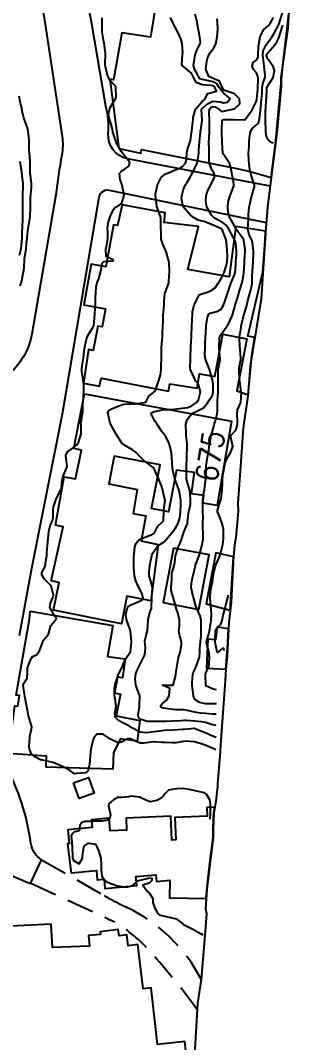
# Model space of a CAD drawing. Header units: metres. Extents: x 298520 to 308411, y 7433745 to 7450750.
# Drawn here: x 300539.6 to 300592.1, y 7445466.8 to 7445654.8 of the extents above; entities that cross this region are included whole.
import ezdxf
from ezdxf.enums import TextEntityAlignment as Align

# ---------------------------------------------------------------- set-up
doc = ezdxf.new("R2010")
doc.units = ezdxf.units.M
doc.header["$LTSCALE"] = 10
doc.linetypes.add('DASHED', pattern=[0.75, 0.5, -0.25])
for name, color, linetype in [('Area', 45, 'Continuous'), ('Cotas', 45, 'Continuous'), ('Curvas de Nivel 1m', 11, 'Continuous'), ('Curvas de Nivel 5m', 15, 'Continuous'), ('Edificações', 30, 'Continuous'), ('Vias Primárias', 230, 'Continuous'), ('Vias Secundárias', 230, 'DASHED')]:
    doc.layers.add(name, color=color, linetype=linetype)
doc.styles.add('Style-STANDARD', font='STANDARD.shx')

msp = doc.modelspace()

# ---------------------------------------------------------------- linework, layer by layer
at = {"layer": 'Area'}
msp.add_polyline3d([(300589.19, 7445658.65, 681.75), (300588.84, 7445653.42, 678.59), (300587.58, 7445644.37, 674.75), (300587.65, 7445642.77, 674.73), (300586.98, 7445636.14, 678.2), (300586.89, 7445634.65, 678.17), (300585.1, 7445620.55, 675.89), (300585.04, 7445619.65, 675.92), (300584.8, 7445616.66, 675.98), (300583.93, 7445603.61, 677.56), (300581.89, 7445591.25, 675.65), (300581.48, 7445585.7, 675.6), (300580.7, 7445580.35, 678.81), (300580.57, 7445579.1, 676.37), (300580.32, 7445575.49, 676.97), (300579.64, 7445565.97, 677.47), (300579.68, 7445564.63, 680.85), (300579.56, 7445563.14, 681.68), (300579.25, 7445559.74, 675.4), (300579.01, 7445558.31, 675.29), (300578.77, 7445555.44, 678.98), (300578.81, 7445554.97, 678.93), (300578.4, 7445547.81, 676.03), (300578.01, 7445544.19, 678.24), (300577.68, 7445537.9, 684.82), (300577.42, 7445535.54, 684.51), (300577.28, 7445533.45, 684.93), (300576.45, 7445521.58, 685.79), (300576.36, 7445520.38, 681.18), (300575.89, 7445514.44, 675.5), (300575.92, 7445513.91, 670.42), (300575.58, 7445511.26, 673.37), (300575.21, 7445509.03, 669.95), (300575.07, 7445506.09, 672.14), (300575.07, 7445504.59, 672.19), (300573.91, 7445495.04, 672.3), (300573.71, 7445491.41, 670.22), (300573.84, 7445490.58, 670.01), (300573.57, 7445486.52, 670.58), (300572.87, 7445478.48, 670.77), (300572.22, 7445474, 670.8), (300571.13, 7445455.08, 671.01)], dxfattribs=at)
at = {"layer": 'Curvas de Nivel 1m', "flags": 128}
for points, elevation in [([(300575.73, 7445531.72), (300575.09, 7445531.84), (300573.74, 7445532.45), (300573.72, 7445532.48), (300573.72, 7445532.5), (300573.72, 7445532.53), (300573.68, 7445534.5), (300573.78, 7445535), (300574.31, 7445535.97), (300574.35, 7445536.49), (300574.41, 7445537.89), (300574.34, 7445538.49), (300573.84, 7445540.37), (300573.82, 7445540.48), (300573.82, 7445540.5), (300573.84, 7445540.57), (300574.32, 7445542.03), (300574.4, 7445542.49), (300574.61, 7445543.76), (300574.74, 7445544.49), (300574.76, 7445545.64), (300574.71, 7445546.49), (300574.6, 7445547.82), (300574.57, 7445548.49), (300574.63, 7445549.82), (300574.75, 7445550.49), (300574.96, 7445551.5), (300575.11, 7445552.49), (300575.24, 7445553.24), (300575.53, 7445554.48), (300575.67, 7445554.83), (300576.02, 7445555.61), (300576.36, 7445556.48), (300576.51, 7445556.95), (300576.87, 7445558.47), (300577, 7445559.53), (300577.03, 7445560.47), (300576.97, 7445561.34), (300576.69, 7445562.47), (300576.12, 7445563.88), (300575.9, 7445564.48), (300575.89, 7445564.72), (300576.14, 7445565.57), (300576.45, 7445566.48), (300576.55, 7445566.87), (300576.78, 7445568.47), (300576.83, 7445569.83), (300576.84, 7445570.47), (300576.89, 7445571.15), (300577.1, 7445572.47), (300577.31, 7445573.39), (300577.72, 7445574.46), (300578.26, 7445575.3), (300578.75, 7445576.45), (300578.29, 7445578.45), (300579.27, 7445579.48), (300579.57, 7445580.44), (300579.61, 7445581.16), (300579.53, 7445582.44), (300579.58, 7445583.21), (300580.15, 7445584.43), (300580.21, 7445584.59), (300580.29, 7445586.43), (300580.28, 7445586.55), (300580, 7445588.43), (300579.96, 7445588.89), (300579.86, 7445590.44), (300579.89, 7445591), (300580.2, 7445592.43), (300580.22, 7445592.67), (300580.09, 7445594.43), (300580.04, 7445594.89), (300579.92, 7445596.44), (300579.98, 7445596.98), (300580.24, 7445598.43), (300580.28, 7445598.69), (300580.56, 7445599.92), (300580.67, 7445600.32), (300580.68, 7445600.43), (300580.72, 7445600.58), (300581.28, 7445602.42), (300581.51, 7445603.34), (300581.79, 7445604.41), (300581.98, 7445605.05), (300582.26, 7445606.41), (300582.31, 7445608.07), (300582.33, 7445608.4), (300582.36, 7445608.7), (300582.44, 7445610.4), (300582.54, 7445612.24), (300582.53, 7445612.4), (300582.33, 7445614.01), (300582.2, 7445614.41), (300581.74, 7445615.42), (300581.5, 7445616.42), (300581.56, 7445617.22), (300581.6, 7445618.42), (300581.59, 7445619.23), (300581.71, 7445620.42), (300581.9, 7445621.32), (300582.18, 7445622.41), (300582.69, 7445624.25), (300582.71, 7445624.4), (300582.7, 7445624.55), (300582.08, 7445626.41), (300581.85, 7445627.38), (300581.71, 7445628.42), (300581.65, 7445629.17), (300581.63, 7445630.42), (300581.7, 7445631.65), (300581.75, 7445632.42), (300581.78, 7445633.25), (300581.95, 7445634.42), (300582.33, 7445635.05), (300582.98, 7445635.51), (300583.44, 7445635.94), (300583.58, 7445636.39), (300583.75, 7445637.65), (300583.83, 7445638.39), (300583.93, 7445639.48), (300584.02, 7445640.39), (300584.1, 7445641.33), (300584.15, 7445642.39), (300584.27, 7445643.19), (300584.67, 7445644.38), (300584.7, 7445644.77), (300584.5, 7445646.39), (300584.44, 7445647.05), (300584.23, 7445648.39), (300584.28, 7445649.25), (300584.88, 7445650.38), (300584.99, 7445650.55), (300585.16, 7445650.78), (300585.85, 7445651.69), (300586.29, 7445652.36), (300587.2, 7445654.07), (300588.25, 7445657.38)], 676), ([(300575.6, 7445520.7), (300575.21, 7445520.88), (300573.61, 7445521.51), (300572.88, 7445521.77), (300571.63, 7445522.15), (300569.93, 7445522.24), (300569.63, 7445522.2), (300568.2, 7445521.99), (300567.62, 7445521.97), (300566.2, 7445522.02), (300565.62, 7445522.05), (300564.11, 7445522.13), (300563.63, 7445522.11), (300562.36, 7445521.9), (300561.62, 7445521.93), (300559.8, 7445522.67), (300559.63, 7445522.71), (300559.39, 7445522.67), (300558.22, 7445522.09), (300557.62, 7445521.96), (300556.07, 7445522.72), (300555.64, 7445523.03), (300554.82, 7445523.55), (300553.64, 7445523.58), (300553.08, 7445522.75), (300552.73, 7445521.64), (300552.58, 7445520.76), (300552.45, 7445519.61), (300552.38, 7445518.76), (300552.34, 7445517.99), (300552.02, 7445516.76), (300551.55, 7445516.47), (300549.99, 7445516.34), (300549.55, 7445516.26), (300548.8, 7445516.8), (300547.56, 7445517.48), (300546.36, 7445518.04), (300545.58, 7445518.34), (300543.69, 7445518.75), (300543.58, 7445518.77), (300543.26, 7445518.86), (300542.13, 7445519.43), (300541.59, 7445520.02), (300541.24, 7445520.89), (300541.21, 7445521.29), (300541.31, 7445522.89), (300541.34, 7445523.18), (300541.65, 7445524.48), (300541.72, 7445524.89), (300541.71, 7445524.94), (300541.65, 7445525.08), (300541.09, 7445526.9), (300540.94, 7445527.64), (300540.69, 7445528.9), (300540.45, 7445530.17), (300540.31, 7445530.9), (300540.08, 7445532.58), (300540.19, 7445532.91), (300540.82, 7445533.84), (300540.89, 7445534.9), (300540.92, 7445535.76), (300541.31, 7445536.89), (300541.45, 7445537.24), (300541.81, 7445537.83), (300542.53, 7445538.16), (300543.09, 7445538.87), (300543.84, 7445540.86), (300544.74, 7445541.97), (300545.03, 7445542.85), (300545.19, 7445543.53), (300545.89, 7445544.36), (300546.13, 7445544.6), (300546.21, 7445544.84), (300546.1, 7445545.04), (300545.9, 7445545.25), (300545.02, 7445546.85), (300545.13, 7445547.64), (300545.62, 7445548.84), (300545.68, 7445549.11), (300545.28, 7445550.85), (300543.98, 7445552.16), (300543.56, 7445552.86), (300543.55, 7445553.3), (300544, 7445554.15), (300544.19, 7445554.68), (300544.23, 7445554.86), (300544.45, 7445556.44), (300544.48, 7445556.86), (300544.58, 7445558.33), (300544.61, 7445558.85), (300544.74, 7445560.19), (300544.84, 7445560.85), (300545.07, 7445561.87), (300545.48, 7445562.85), (300545.62, 7445563.33), (300545.63, 7445564.85), (300545.67, 7445565.31), (300546.15, 7445566.84), (300546.84, 7445568.16), (300547.18, 7445568.82), (300547.23, 7445569.86), (300547.39, 7445570.82), (300548.22, 7445572.81), (300547.93, 7445574.81), (300548.26, 7445575.52), (300549.03, 7445576.04), (300549.98, 7445576.79), (300550.12, 7445576.94), (300550.28, 7445577.2), (300550.76, 7445578.78), (300550.75, 7445580.35), (300550.74, 7445580.78), (300550.83, 7445581.29), (300551.09, 7445582.78), (300551.1, 7445584.04), (300551.12, 7445584.78), (300551.18, 7445585.57), (300551.3, 7445586.78), (300551.29, 7445587.67), (300551.13, 7445588.78), (300550.93, 7445590.29), (300550.9, 7445590.78), (300550.94, 7445591.28), (300551.2, 7445592.78), (300551.33, 7445593.93), (300551.46, 7445594.78), (300551.72, 7445595.99), (300551.97, 7445596.77), (300552.52, 7445597.68), (300552.94, 7445598.34), (300553.1, 7445598.75), (300553.24, 7445600.07), (300553.28, 7445600.75), (300553.37, 7445601.96), (300553.39, 7445602.75), (300553.44, 7445603.91), (300553.5, 7445604.75), (300553.56, 7445605.81), (300553.81, 7445606.75), (300554.06, 7445607.33), (300554.43, 7445608.74), (300554.46, 7445608.94), (300554.67, 7445610.2), (300554.93, 7445610.49), (300556.68, 7445610.64), (300556.73, 7445610.66), (300556.74, 7445610.71), (300556.68, 7445610.8), (300555.4, 7445611.44), (300555.35, 7445612.73), (300555.53, 7445613.55), (300555.69, 7445614.73), (300555.68, 7445615.79), (300555.64, 7445616.73), (300555.82, 7445617.78), (300556.11, 7445618.72), (300556.28, 7445619.22), (300556.79, 7445620.15), (300557.03, 7445620.48), (300557.56, 7445620.7), (300558.25, 7445621.26), (300558.69, 7445622.69), (300558.69, 7445622.83), (300558.27, 7445624.7), (300557.94, 7445625.61), (300557.83, 7445626.7), (300558.32, 7445627.25), (300558.88, 7445627.53), (300559.56, 7445628.01), (300559.72, 7445628.68), (300558.9, 7445629.82), (300558.18, 7445630.7), (300557.25, 7445632.39), (300557.14, 7445632.71), (300556.95, 7445633.36), (300556.59, 7445634.34), (300556.54, 7445634.72), (300556.44, 7445635.25), (300555.97, 7445636.73), (300555.82, 7445637.55), (300556.04, 7445638.72), (300557.03, 7445640.36), (300557.18, 7445640.56), (300557.23, 7445640.71), (300557.18, 7445642.59), (300557.16, 7445642.71), (300557.06, 7445642.83), (300556.12, 7445643.77), (300555.65, 7445644.73), (300555.23, 7445646.62), (300555.22, 7445646.74), (300555.21, 7445646.84), (300555.24, 7445648.74), (300555.24, 7445648.84), (300555.14, 7445649.66), (300555.01, 7445650.74), (300554.97, 7445650.92), (300554.67, 7445652.75), (300554.64, 7445653.29), (300554.63, 7445654.75), (300554.64, 7445655.32)], 671), ([(300575.63, 7445522.93), (300574.86, 7445523.26), (300573.64, 7445523.78), (300573.14, 7445524), (300571.81, 7445524.53), (300571.69, 7445524.57), (300571.65, 7445524.57), (300571.61, 7445524.57), (300571.03, 7445524.54), (300569.77, 7445524.43), (300569.65, 7445524.42), (300569.51, 7445524.41), (300567.65, 7445524.27), (300566.04, 7445524.21), (300565.65, 7445524.17), (300564.28, 7445523.98), (300563.65, 7445523.91), (300562.84, 7445523.82), (300561.65, 7445523.95), (300560.21, 7445524.66), (300559.66, 7445525.02), (300558.55, 7445525.57), (300557.67, 7445526.06), (300557.03, 7445526.71), (300557.01, 7445527.38), (300557.21, 7445528.7), (300557.04, 7445530.03), (300556.95, 7445530.7), (300556.9, 7445531.87), (300557.04, 7445532.7), (300557.67, 7445534.59), (300557.71, 7445534.69), (300557.77, 7445534.79), (300558.42, 7445536.05), (300558.65, 7445536.68), (300559, 7445537.48), (300559.82, 7445538.63), (300559.84, 7445538.65), (300559.85, 7445538.67), (300560.05, 7445540.46), (300560.04, 7445540.67), (300559.86, 7445542.45), (300559.82, 7445542.67), (300559.8, 7445542.73), (300559.1, 7445544.68), (300559.02, 7445545.56), (300559.23, 7445546.68), (300559.48, 7445547.11), (300559.92, 7445547.36), (300560.87, 7445547.72), (300561.94, 7445548.18), (300562.14, 7445548.44), (300562.18, 7445548.65), (300562.17, 7445548.87), (300561.95, 7445549.48), (300561.32, 7445550.66), (300560.87, 7445551.76), (300560.62, 7445552.66), (300560.47, 7445554.2), (300560.48, 7445554.67), (300560.51, 7445556.19), (300560.52, 7445556.67), (300560.69, 7445558.03), (300560.92, 7445558.66), (300561.43, 7445559.29), (300562.07, 7445559.63), (300563.7, 7445560.25), (300564.08, 7445560.46), (300564.18, 7445560.52), (300564.29, 7445560.62), (300564.9, 7445561.81), (300565.78, 7445562.6), (300565.92, 7445562.78), (300565.99, 7445564.6), (300566.01, 7445564.73), (300566.14, 7445565.65), (300566.24, 7445566.6), (300566.23, 7445566.67), (300566.16, 7445566.97), (300565.76, 7445568.6), (300565.57, 7445569.22), (300565.03, 7445570.61), (300564.22, 7445572.39), (300564.05, 7445572.62), (300562.24, 7445573.93), (300561.57, 7445574.65), (300560.94, 7445575.34), (300560.26, 7445575.83), (300558.77, 7445576.69), (300558.28, 7445577.11), (300557.63, 7445578.04), (300557.24, 7445578.71), (300556.32, 7445580.38), (300556.16, 7445580.72), (300556.06, 7445580.99), (300555.67, 7445582.73), (300555.91, 7445583.16), (300556.35, 7445583.43), (300557.48, 7445583.82), (300558.37, 7445584.17), (300558.79, 7445584.26), (300560.37, 7445584.3), (300560.71, 7445584.32), (300562.37, 7445584.56), (300562.44, 7445584.57), (300562.69, 7445584.64), (300563.27, 7445585.74), (300564.39, 7445586.62), (300564.89, 7445588.13), (300565.07, 7445588.61), (300565.38, 7445589.66), (300565.51, 7445590.61), (300565.54, 7445591.52), (300565.55, 7445592.61), (300565.56, 7445593.52), (300565.6, 7445594.61), (300565.66, 7445595.44), (300565.76, 7445596.61), (300565.79, 7445597.34), (300565.83, 7445598.61), (300565.86, 7445599.29), (300565.89, 7445600.61), (300565.92, 7445601.26), (300566.04, 7445602.61), (300566.07, 7445603.12), (300566.2, 7445604.6), (300566.3, 7445604.91), (300566.62, 7445605.71), (300566.85, 7445606.38), (300566.9, 7445606.6), (300566.93, 7445606.89), (300567.07, 7445608.59), (300566.98, 7445610.29), (300566.92, 7445610.59), (300566.69, 7445611.42), (300566.41, 7445612.31), (300566.31, 7445612.6), (300565.81, 7445613.7), (300565.54, 7445614.61), (300565.54, 7445615.81), (300565.45, 7445616.61), (300565.46, 7445617.31), (300565.46, 7445618.61), (300564.8, 7445620.43), (300564.72, 7445620.62), (300564.7, 7445620.73), (300564.49, 7445622.62), (300564.49, 7445622.96), (300564.84, 7445624.62), (300565.5, 7445625.97), (300566.34, 7445626.6), (300566.88, 7445626.84), (300568.09, 7445627.37), (300568.88, 7445627.68), (300569.46, 7445627.99), (300570, 7445628.56), (300570.2, 7445629.25), (300570.25, 7445630.56), (300570.34, 7445631.13), (300570.88, 7445632.55), (300570.9, 7445632.6), (300570.95, 7445632.82), (300571.18, 7445634.55), (300571.37, 7445636.16), (300571.4, 7445636.54), (300571.41, 7445636.96), (300571.86, 7445638.54), (300573.03, 7445639.89), (300573.36, 7445640.18), (300573.62, 7445640.51), (300574.14, 7445641.42), (300575.05, 7445641.67), (300575.71, 7445641.83), (300575.42, 7445642.49), (300575.27, 7445642.71), (300575.07, 7445642.8), (300574.69, 7445642.88), (300573.07, 7445643.02), (300571.95, 7445643.41), (300571.42, 7445644.54), (300571.09, 7445645.14), (300569.41, 7445646.57), (300569.3, 7445646.75), (300569.47, 7445648.56), (300569.5, 7445648.93), (300569.4, 7445650.57), (300569.17, 7445651.43), (300568.63, 7445652.58), (300568.03, 7445653.74), (300567.6, 7445654.59), (300567.21, 7445655.36)], 672), ([(300575.66, 7445525.15), (300574.81, 7445525.34), (300573.66, 7445525.68), (300572.99, 7445525.83), (300571.67, 7445525.97), (300570.16, 7445526.05), (300569.67, 7445526.05), (300569.13, 7445526.02), (300567.67, 7445525.94), (300566.38, 7445525.88), (300565.67, 7445525.88), (300564.38, 7445525.9), (300563.67, 7445525.86), (300562.91, 7445525.88), (300561.67, 7445526.31), (300561.34, 7445526.65), (300561.25, 7445527.09), (300561.53, 7445528.65), (300561.55, 7445528.81), (300561.56, 7445530.65), (300561.49, 7445530.88), (300560.82, 7445532.66), (300560.71, 7445533.71), (300560.88, 7445534.66), (300561.12, 7445535.32), (300561.79, 7445536.65), (300562.42, 7445538.04), (300562.56, 7445538.64), (300562.63, 7445539.44), (300562.51, 7445540.64), (300562.67, 7445541.46), (300563, 7445542.63), (300563.06, 7445543.45), (300563.12, 7445544.63), (300563.47, 7445546.19), (300563.72, 7445546.62), (300563.76, 7445546.78), (300563.8, 7445548.62), (300563.92, 7445550.58), (300563.92, 7445550.62), (300563.46, 7445552.11), (300563.32, 7445552.63), (300563.28, 7445553.34), (300563.43, 7445554.63), (300563.79, 7445556.38), (300563.84, 7445556.62), (300563.9, 7445556.76), (300564.04, 7445556.97), (300564.73, 7445557.93), (300565.56, 7445558.61), (300565.88, 7445558.79), (300566.07, 7445558.95), (300567.46, 7445560.58), (300568.09, 7445561.4), (300568.55, 7445562.12), (300568.73, 7445562.56), (300569, 7445563.68), (300569.08, 7445564.56), (300569.13, 7445565.58), (300569.14, 7445566.56), (300568.98, 7445567.75), (300568.76, 7445568.56), (300568.2, 7445570.06), (300568.01, 7445570.57), (300567.67, 7445572.03), (300567.61, 7445572.58), (300567.56, 7445573.25), (300567.47, 7445574.58), (300567.33, 7445575.65), (300567.1, 7445576.59), (300566.9, 7445577.21), (300566.29, 7445578.36), (300566.12, 7445578.6), (300565.65, 7445579.26), (300564.73, 7445580.62), (300564.33, 7445581.16), (300563.64, 7445582.63), (300564.1, 7445582.87), (300564.35, 7445582.92), (300565.75, 7445583.21), (300566.35, 7445583.26), (300567.63, 7445583.3), (300568.36, 7445583.38), (300569.37, 7445583.54), (300570.36, 7445583.67), (300571.04, 7445583.86), (300571.97, 7445584.53), (300572.38, 7445585.06), (300572.78, 7445586.52), (300572.41, 7445587.88), (300572.12, 7445588.24), (300571.87, 7445588.53), (300571.39, 7445589.57), (300570.94, 7445590.54), (300570.85, 7445590.94), (300570.9, 7445592.54), (300570.93, 7445593), (300571, 7445594.54), (300571.06, 7445595.99), (300571.09, 7445596.54), (300571.11, 7445597.14), (300571.18, 7445598.54), (300571.24, 7445599.86), (300571.27, 7445600.54), (300571.3, 7445601.27), (300571.59, 7445602.53), (300572.6, 7445604.4), (300572.66, 7445604.46), (300572.84, 7445604.52), (300574.18, 7445604.93), (300574.61, 7445605.09), (300575.44, 7445605.67), (300576.01, 7445606.49), (300576.25, 7445606.88), (300576.64, 7445607.52), (300577.12, 7445608.47), (300577.52, 7445609.62), (300577.66, 7445610.47), (300577.72, 7445611.49), (300577.7, 7445612.47), (300577.64, 7445613.4), (300577.47, 7445614.47), (300576.75, 7445616.39), (300576.65, 7445616.48), (300574.76, 7445617.32), (300573.44, 7445617.84), (300572.77, 7445618.01), (300572.35, 7445618.11), (300571.57, 7445618.54), (300571.11, 7445618.88), (300570.78, 7445619.15), (300569.6, 7445620.56), (300569.27, 7445622.11), (300569.33, 7445622.56), (300569.61, 7445623.78), (300569.95, 7445624.56), (300570.3, 7445625.11), (300570.87, 7445626.03), (300571.05, 7445626.36), (300571.14, 7445626.55), (300571.43, 7445627.1), (300572.13, 7445628.53), (300572.4, 7445630.02), (300572.43, 7445630.53), (300572.46, 7445630.99), (300572.57, 7445632.53), (300572.76, 7445634.32), (300572.79, 7445634.52), (300572.8, 7445634.68), (300572.98, 7445635.98), (300573.05, 7445636.46), (300573.05, 7445636.52), (300573.05, 7445636.57), (300573, 7445637.47), (300572.95, 7445638.46), (300572.97, 7445638.52), (300573.01, 7445638.57), (300574.04, 7445639.49), (300575.03, 7445639.98), (300576.39, 7445639.84), (300577.03, 7445639.69), (300577.71, 7445639.78), (300578.2, 7445640.46), (300577.05, 7445641.41), (300576.2, 7445642.48), (300575.76, 7445643.18), (300575.07, 7445643.52), (300573.73, 7445643.86), (300573.08, 7445643.98), (300572.67, 7445644.12), (300572.41, 7445644.53), (300571.68, 7445645.96), (300571.47, 7445646.54), (300571.51, 7445646.93), (300571.8, 7445648.53), (300572.17, 7445649.51), (300572.72, 7445650.52), (300572.79, 7445650.89), (300572.51, 7445652.53), (300572.36, 7445653.36), (300572.12, 7445654.53), (300571.78, 7445655.97)], 673), ([(300575.68, 7445527.21), (300574.93, 7445527.24), (300573.69, 7445527.36), (300572.76, 7445527.44), (300571.69, 7445527.59), (300570.31, 7445527.92), (300569.7, 7445528.03), (300568.23, 7445528.04), (300567.7, 7445528.07), (300565.97, 7445528.32), (300565.7, 7445528.39), (300565.46, 7445528.6), (300565.47, 7445528.84), (300565.71, 7445529.12), (300566.49, 7445529.82), (300566.97, 7445530.59), (300567.13, 7445531.97), (300565.74, 7445532.6), (300567.74, 7445532.58), (300568.15, 7445534.19), (300568.21, 7445534.57), (300568.27, 7445535.06), (300568.5, 7445536.57), (300568.73, 7445537.65), (300569.01, 7445538.56), (300569.28, 7445540), (300569.24, 7445540.56), (300568.93, 7445541.64), (300568.8, 7445542.56), (300568.87, 7445543.57), (300568.88, 7445544.56), (300568.58, 7445545.89), (300568.37, 7445546.57), (300567.94, 7445548.13), (300567.79, 7445548.57), (300567.36, 7445549.98), (300567.34, 7445550.58), (300567.49, 7445552.09), (300567.47, 7445552.58), (300567.46, 7445553.1), (300567.89, 7445554.57), (300568.02, 7445555.13), (300568.16, 7445556.44), (300568.19, 7445556.57), (300568.67, 7445557.94), (300568.96, 7445558.56), (300569.29, 7445559.34), (300569.63, 7445560.55), (300569.74, 7445560.9), (300570.1, 7445561.76), (300570.34, 7445562.31), (300570.39, 7445562.55), (300570.56, 7445564.11), (300570.63, 7445564.54), (300570.9, 7445565.79), (300570.92, 7445566.54), (300570.83, 7445567.88), (300570.75, 7445568.54), (300570.2, 7445570.49), (300570.18, 7445570.55), (300570.18, 7445570.57), (300570.17, 7445572.55), (300570.17, 7445572.61), (300570.25, 7445574.55), (300570.31, 7445576.51), (300570.31, 7445576.55), (300570.28, 7445576.96), (300570.15, 7445578.55), (300570.13, 7445578.71), (300570.07, 7445580.55), (300570.1, 7445580.78), (300570.33, 7445581.42), (300571.16, 7445582.54), (300571.94, 7445582.93), (300572.35, 7445583.07), (300573.31, 7445583.56), (300574.04, 7445584.5), (300574.38, 7445584.99), (300574.97, 7445585.91), (300575.08, 7445586.49), (300575.1, 7445587.8), (300575.03, 7445588.49), (300574.51, 7445590.43), (300574.5, 7445590.5), (300574.44, 7445590.66), (300573.67, 7445592.51), (300573.55, 7445593.43), (300573.6, 7445594.51), (300573.64, 7445595.37), (300573.68, 7445596.51), (300573.72, 7445597.31), (300573.78, 7445598.51), (300573.86, 7445599.19), (300574.14, 7445600.5), (300574.27, 7445600.8), (300574.57, 7445600.98), (300575.78, 7445601.28), (300576.58, 7445601.76), (300577.02, 7445602.47), (300577.27, 7445603.15), (300577.7, 7445604.46), (300577.91, 7445605.17), (300578.34, 7445606.45), (300578.64, 7445607.16), (300579.05, 7445608.05), (300579.15, 7445608.45), (300579.26, 7445609.86), (300579.29, 7445610.44), (300579.39, 7445611.75), (300579.41, 7445612.44), (300579.27, 7445613.89), (300579.1, 7445614.45), (300578.73, 7445615.09), (300577.97, 7445616.46), (300577.49, 7445617.2), (300576.77, 7445617.73), (300575.36, 7445618.49), (300574.78, 7445619.01), (300573.94, 7445620.51), (300573.72, 7445621.6), (300573.8, 7445622.51), (300574.01, 7445623.32), (300574.59, 7445624.5), (300574.68, 7445624.66), (300574.85, 7445624.94), (300575.34, 7445626.02), (300575.35, 7445626.49), (300575.21, 7445626.83), (300574.88, 7445627.37), (300574.41, 7445628.5), (300574.33, 7445629.08), (300574.35, 7445630.51), (300574.34, 7445631.09), (300574.31, 7445632.51), (300574.33, 7445633.13), (300574.42, 7445634.51), (300574.44, 7445635.03), (300574.43, 7445636.51), (300574.36, 7445637.86), (300574.44, 7445638.51), (300574.68, 7445638.84), (300575.02, 7445639), (300575.47, 7445638.95), (300576.19, 7445638.48), (300576.62, 7445638.08), (300577.01, 7445638.16), (300577.25, 7445638.23), (300578.4, 7445638.46), (300578.89, 7445638.57), (300579.01, 7445638.61), (300579.99, 7445639.48), (300579.94, 7445640.44), (300579.05, 7445641.37), (300577.77, 7445641.74), (300577.06, 7445642.04), (300576.79, 7445642.47), (300576.25, 7445643.66), (300575.08, 7445644.19), (300574.31, 7445644.51), (300573.75, 7445645.87), (300573.78, 7445646.51), (300574.01, 7445647.63), (300574.31, 7445648.51), (300574.62, 7445649.02), (300575.14, 7445649.66), (300575.59, 7445650.49), (300575.81, 7445651.85), (300575.9, 7445652.49), (300575.98, 7445653.28), (300575.88, 7445654.49), (300575.84, 7445655.12)], 674), ([(300586.12, 7445632.28), (300585.94, 7445632.35), (300585.63, 7445632.45), (300585.22, 7445632.91), (300584.95, 7445633.48), (300584.79, 7445634.38), (300584.78, 7445634.57), (300584.72, 7445636.38), (300584.72, 7445636.66), (300584.75, 7445638.38), (300584.77, 7445638.63), (300584.89, 7445640.38), (300584.9, 7445640.51), (300584.96, 7445642.38), (300584.97, 7445642.47), (300585.07, 7445642.64), (300586.14, 7445644.36), (300586.38, 7445645.64), (300586.13, 7445646.36), (300585.13, 7445647.87), (300584.93, 7445648.38), (300584.94, 7445648.58), (300585.14, 7445648.89), (300586.44, 7445650.36), (300586.75, 7445650.77), (300587.17, 7445651.67), (300587.91, 7445653.95)], 677), ([(300539.43, 7445611.66), (300539.72, 7445612.91), (300539.87, 7445614.06), (300539.9, 7445614.91), (300539.93, 7445615.72), (300539.99, 7445616.91), (300540.03, 7445618.18), (300540.02, 7445618.91), (300540.01, 7445619.68), (300540.06, 7445620.91), (300540.05, 7445622.15), (300540.03, 7445622.91), (300540.07, 7445624.15), (300540.08, 7445624.91), (300540, 7445625.77), (300539.86, 7445626.92), (300539.75, 7445627.79), (300539.54, 7445628.92)], 669), ([(300577.11, 7445538.95), (300577.04, 7445539.32), (300576.77, 7445539.29), (300575.88, 7445538.58), (300575.82, 7445538.64), (300575.48, 7445540.48), (300575.47, 7445540.86), (300575.51, 7445542.48), (300575.57, 7445542.78), (300575.87, 7445543.26), (300576.54, 7445543.82), (300576.77, 7445544.47), (300576.94, 7445545.44), (300577.22, 7445546.47), (300577.36, 7445547.02), (300577.74, 7445548.46), (300577.79, 7445548.62), (300577.95, 7445549.21)], 677)]:
    msp.add_lwpolyline(points, dxfattribs=dict(at, elevation=elevation))
at = {"layer": 'Curvas de Nivel 5m', "flags": 128}
for points, elevation in [([(300575.71, 7445529.12), (300574.33, 7445529.12), (300573.71, 7445529.14), (300572.56, 7445529.37), (300571.72, 7445529.96), (300571.45, 7445530.53), (300571.27, 7445532.07), (300571.25, 7445532.53), (300571.25, 7445533.04), (300571.35, 7445534.53), (300571.44, 7445534.87), (300571.78, 7445535.56), (300572.18, 7445536.52), (300572.55, 7445537.78), (300572.63, 7445538.52), (300572.61, 7445539.3), (300572.75, 7445540.52), (300572.9, 7445541.57), (300572.89, 7445542.51), (300572.86, 7445543.53), (300572.91, 7445544.51), (300572.72, 7445545.34), (300572.15, 7445546.53), (300571.92, 7445547.12), (300571.52, 7445548.53), (300571.34, 7445549.15), (300571.06, 7445550.54), (300571.12, 7445551.39), (300571.35, 7445552.54), (300571.47, 7445553.06), (300571.83, 7445554.53), (300571.86, 7445554.68), (300572.02, 7445555.15), (300572.55, 7445556.52), (300572.75, 7445557.23), (300573.09, 7445558.51), (300573.24, 7445559.34), (300573.26, 7445560.51), (300573.21, 7445561.63), (300573.21, 7445562.51), (300573.23, 7445563.4), (300573.21, 7445564.51), (300573.17, 7445565.54), (300573.2, 7445566.51), (300573.33, 7445567.68), (300573.47, 7445568.51), (300573.58, 7445569.12), (300573.74, 7445570.51), (300573.8, 7445572.09), (300573.8, 7445572.51), (300573.82, 7445572.91), (300574.07, 7445574.5), (300574.27, 7445575.76), (300574.37, 7445576.4), (300574.38, 7445576.5), (300574.65, 7445578.13), (300574.74, 7445578.5), (300575.07, 7445579.73), (300575.31, 7445580.49), (300575.55, 7445581.27), (300575.86, 7445582.48), (300575.9, 7445582.94), (300575.88, 7445584.48), (300575.92, 7445584.93), (300576.03, 7445586.48), (300576.03, 7445586.85), (300576.01, 7445588.48), (300576, 7445588.9), (300576.04, 7445590.48), (300576.06, 7445590.87), (300576.36, 7445592.48), (300576.37, 7445592.57), (300576.22, 7445594.48), (300576.21, 7445594.76), (300576.28, 7445596.48), (300576.32, 7445596.67), (300576.52, 7445597.03), (300577.57, 7445598.46), (300577.95, 7445599.05), (300578.56, 7445600.37), (300578.58, 7445600.43), (300578.59, 7445600.45), (300579.04, 7445601.99), (300579.17, 7445602.44), (300579.49, 7445603.55), (300579.75, 7445604.44), (300579.94, 7445605.11), (300580.35, 7445606.43), (300580.41, 7445606.66), (300580.64, 7445607.56), (300580.77, 7445608.43), (300580.85, 7445610.26), (300580.86, 7445610.43), (300580.87, 7445610.61), (300581.02, 7445612.43), (300581.01, 7445612.73), (300580.75, 7445614.43), (300580.72, 7445614.5), (300579.33, 7445616.44), (300578.76, 7445617.52), (300578.42, 7445618.1), (300578.18, 7445618.46), (300577.87, 7445619.55), (300577.77, 7445620.47), (300577.84, 7445621.43), (300578.16, 7445622.46), (300578.35, 7445622.93), (300578.84, 7445624.22), (300578.9, 7445624.39), (300578.91, 7445624.45), (300578.86, 7445625.3), (300578.62, 7445626.45), (300578.52, 7445626.81), (300578.16, 7445628.46), (300576.91, 7445630.31), (300576.89, 7445630.44), (300576.88, 7445630.47), (300576.88, 7445630.5), (300576.74, 7445632.47), (300576.71, 7445634.23), (300576.71, 7445634.47), (300576.7, 7445634.74), (300576.73, 7445636.47), (300576.99, 7445636.63), (300578.83, 7445636.62), (300578.99, 7445636.61), (300580.85, 7445636.58), (300580.99, 7445636.63), (300582.28, 7445638.41), (300583.03, 7445639.85), (300583.12, 7445640.31), (300583.13, 7445640.4), (300583.33, 7445642.12), (300583.35, 7445642.4), (300583.41, 7445644.06), (300583.41, 7445644.4), (300583.09, 7445645.2), (300582.52, 7445645.83), (300582.27, 7445646.41), (300582.44, 7445647.09), (300583.12, 7445647.62), (300583.38, 7445648.14), (300583.4, 7445648.4), (300583.46, 7445650.09), (300583.5, 7445650.4), (300583.77, 7445651.8), (300583.98, 7445652.39), (300584.42, 7445653.16), (300585.2, 7445653.85), (300585.63, 7445654.37), (300586.23, 7445655.38)], 675), ([(300539.54, 7445606.01), (300539.84, 7445606.92), (300540.09, 7445608.35), (300540.21, 7445608.91), (300540.25, 7445609.32), (300540.33, 7445610.91), (300540.62, 7445612.82), (300540.63, 7445612.9), (300540.71, 7445613.76), (300540.84, 7445614.78), (300540.86, 7445614.9), (300541.04, 7445616.61), (300541.07, 7445616.9), (300541.3, 7445618.37), (300541.37, 7445618.89), (300541.44, 7445620.25), (300541.44, 7445620.89), (300541.44, 7445622.27), (300541.48, 7445622.89), (300541.62, 7445624.11), (300541.62, 7445624.89), (300541.44, 7445626.32), (300541.4, 7445626.89), (300541.41, 7445628.37), (300541.4, 7445628.89), (300541.25, 7445630.57), (300541.22, 7445630.9), (300541.18, 7445632.66), (300541.17, 7445632.9), (300540.96, 7445634.9), (300540.24, 7445636.91), (300539.97, 7445637.89), (300539.76, 7445638.92), (300539.63, 7445639.54), (300539.36, 7445640.93)], 670), ([(300574.55, 7445507.95), (300574.6, 7445509.01), (300574.61, 7445509.88), (300574.61, 7445510.74), (300574.51, 7445511.5), (300573.86, 7445512.5), (300573.68, 7445512.67), (300573.52, 7445512.76), (300573.22, 7445512.81), (300571.52, 7445513.17), (300570.66, 7445513.4), (300569.52, 7445513.57), (300568.43, 7445513.48), (300567.52, 7445513.38), (300566.88, 7445513.23), (300566.22, 7445512.59), (300565.92, 7445512.19), (300565.5, 7445511.77), (300564.73, 7445511.38), (300563.49, 7445511.14), (300562.71, 7445511.42), (300561.5, 7445511.99), (300560.01, 7445512.17), (300559.5, 7445512.05), (300558.26, 7445511.93), (300557.5, 7445511.88), (300556.71, 7445511.49), (300555.87, 7445510.72), (300555.83, 7445510.36), (300556.18, 7445508.71), (300556.07, 7445508.1), (300555.45, 7445507.66), (300554.63, 7445507.55), (300553.44, 7445507.53), (300552.71, 7445507.49), (300551.44, 7445507.49), (300550.88, 7445507.34), (300550.54, 7445506.78), (300550.43, 7445505.78), (300549.42, 7445505.52), (300549.04, 7445505.18), (300548.96, 7445504.8), (300548.98, 7445504.37), (300549.14, 7445502.79), (300549.19, 7445500.97), (300549.2, 7445500.79), (300549.22, 7445500.65), (300549.36, 7445500.29), (300550.42, 7445499.71), (300551.02, 7445500.77), (300551.05, 7445501.09), (300551.26, 7445502.77), (300551.3, 7445502.86), (300551.4, 7445502.99), (300552.13, 7445503.48), (300553.4, 7445503.34), (300553.72, 7445502.74), (300553.96, 7445502.16), (300554.39, 7445500.73), (300554.47, 7445499.61), (300554.49, 7445498.73), (300554.6, 7445497.46), (300555.03, 7445496.72), (300555.32, 7445496.53), (300555.73, 7445496.3), (300557.31, 7445495.7), (300558.5, 7445495.49), (300559.31, 7445495.49), (300560.22, 7445495.75), (300561.32, 7445496.65), (300562.93, 7445497.03), (300563.33, 7445497.13), (300563.79, 7445497.08), (300563.77, 7445496.62), (300563.32, 7445496.13), (300562.17, 7445495.78), (300562.98, 7445494.63), (300563.29, 7445494.36), (300563.98, 7445493.32), (300563.98, 7445492.62), (300564.33, 7445491.54), (300564.92, 7445490.6), (300565.05, 7445490.42), (300565.24, 7445490.32), (300565.62, 7445490.22), (300567.24, 7445489.84), (300568.26, 7445489.59), (300569.23, 7445488.91), (300569.64, 7445488.55), (300571.21, 7445487.73), (300572.89, 7445486.83), (300573.2, 7445486.66)], 670)]:
    msp.add_lwpolyline(points, dxfattribs=dict(at, elevation=elevation))
at = {"layer": 'Edificações'}
for points in [[(300564.37, 7445656.76), (300563.54, 7445651.76), (300558.26, 7445652.55), (300556.74, 7445643.91), (300556.07, 7445644.02), (300557.69, 7445631.28), (300561.75, 7445630.41), (300561.9, 7445631.12), (300579.43, 7445627.59), (300581.9, 7445627.04), (300585.78, 7445625.93), (300586.57, 7445632.12), (300587.97, 7445647.2), (300588.39, 7445650.17), (300589.02, 7445656.04)], [(300570.37, 7445462.5), (300569.86, 7445467.01), (300564.84, 7445466.45), (300563.67, 7445476.87), (300562.21, 7445476.71), (300561.23, 7445484.84), (300559.45, 7445484.62), (300559.2, 7445486.64), (300557.75, 7445486.46), (300557.61, 7445487.6), (300554.25, 7445487.19), (300554.31, 7445486.72), (300552.14, 7445486.54), (300552.31, 7445484.58), (300545.49, 7445484.32), (300545.24, 7445488.61), (300531.48, 7445487.96), (300531.77, 7445481.88), (300516.72, 7445480.9), (300517.9, 7445468.16), (300513.03, 7445467.86), (300513.16, 7445465.54)]]:
    msp.add_lwpolyline(points, dxfattribs=at)
for points, elevation in [([(300584.76, 7445616.06), (300579.29, 7445616.96), (300578.03, 7445607.66), (300570.44, 7445609.05), (300572.39, 7445616.94), (300566.07, 7445617.65), (300566.27, 7445619.43), (300558.35, 7445620.92), (300557.46, 7445617.1), (300556.71, 7445617.27), (300555.33, 7445609.53), (300552.65, 7445610), (300551.27, 7445602.53), (300555.25, 7445601.79), (300554.63, 7445598.47), (300553.86, 7445598.61), (300552.97, 7445594.16), (300552.15, 7445594.32), (300551.21, 7445588.15), (300554.18, 7445587.59), (300554.45, 7445589.01), (300566.87, 7445586.62), (300567.14, 7445588.01), (300572.16, 7445587.19), (300572.6, 7445589.84), (300575.12, 7445589.42), (300575.38, 7445589.37), (300576.89, 7445597.16), (300581.32, 7445596.3), (300579.46, 7445586.69), (300581.53, 7445586), (300582.22, 7445593.28), (300582.46, 7445594.73), (300582.67, 7445595.99), (300582.76, 7445596.51), (300581.46, 7445596.79), (300584.26, 7445608.57), (300584.65, 7445614.39)], 676.06), ([(300578.83, 7445556.15), (300575.58, 7445556.93), (300573.82, 7445547.56), (300578.25, 7445546.38)], 678.06), ([(300577.95, 7445542.96), (300575.86, 7445543.23), (300575.55, 7445540.88), (300574.13, 7445541.02), (300573.86, 7445535.68), (300577.42, 7445535.54), (300577.76, 7445539.4)], 679.53), ([(300575.4, 7445510.15), (300573.91, 7445510.05), (300574.01, 7445508.49), (300568.06, 7445508.22), (300568.24, 7445504.12), (300567.47, 7445504.09), (300567.28, 7445508.45), (300559.04, 7445508.09), (300559.14, 7445505.88), (300556.11, 7445505.75), (300555.96, 7445508.08), (300552.69, 7445507.79), (300552.81, 7445506.37), (300548.3, 7445505.97), (300548.59, 7445503.42), (300548.26, 7445503.38), (300548.86, 7445498.39), (300548.96, 7445498.08), (300553.62, 7445498.46), (300553.74, 7445496.79), (300554.99, 7445496.88), (300555.15, 7445495.17), (300561.02, 7445495.72), (300560.87, 7445497.35), (300564.55, 7445497.69), (300564.66, 7445496.46), (300567.11, 7445496.68), (300567.06, 7445493.47), (300573.81, 7445493.31), (300574.09, 7445496.56), (300574.62, 7445500.88), (300574.89, 7445503.07), (300575.07, 7445504.59), (300575.1, 7445506.58), (300575.14, 7445507.56), (300575.17, 7445508.15), (300575.21, 7445509.03)], 671.66)]:
    msp.add_lwpolyline(points, close=True, dxfattribs=dict(at, elevation=elevation))
for points in [[(300551.37, 7445586.15), (300578.45, 7445581.14), (300575.81, 7445565.62), (300573.19, 7445566.07), (300573.39, 7445567.45), (300571.11, 7445567.78), (300571.67, 7445571.67), (300568.37, 7445572.14), (300566.89, 7445564.45), (300563.72, 7445565.08), (300565.35, 7445573.07), (300556.88, 7445574.69), (300555.88, 7445569.59), (300561.1, 7445568.57), (300560.35, 7445564.14), (300562.71, 7445563.73), (300561.81, 7445559.09), (300564.96, 7445558.47), (300563.61, 7445548.11), (300559.22, 7445548.96), (300558.23, 7445543.85), (300545.7, 7445546.38), (300546.72, 7445551.48), (300545.25, 7445551.78), (300547.46, 7445561.7), (300546.05, 7445562.02), (300547.62, 7445570.92), (300549.76, 7445570.54), (300550.83, 7445575.8), (300549.4, 7445576.09)], [(300567.76, 7445557.78), (300565.86, 7445547.75), (300572.44, 7445546.5), (300574.34, 7445556.53)], [(300541.4, 7445546.18), (300556.6, 7445543.55), (300555.61, 7445537.85), (300558.9, 7445537.4), (300558.42, 7445533.9), (300557.47, 7445534.03), (300556.92, 7445531.14), (300558, 7445530.94), (300557.24, 7445526.92), (300561.57, 7445526.1), (300561.09, 7445522.3), (300558.05, 7445522.68), (300556.73, 7445520.19), (300556.61, 7445517.15), (300544.35, 7445517.47), (300544.4, 7445519.54), (300537.42, 7445519.98), (300538.58, 7445528.78), (300539.12, 7445528.71), (300539.39, 7445530.69), (300538.82, 7445530.76), (300541.27, 7445544.73)], [(300549.38, 7445514.58), (300552.13, 7445515.58), (300553.18, 7445512.7), (300550.43, 7445511.7)]]:
    msp.add_lwpolyline(points, close=True, dxfattribs=at)
at = {"layer": 'Vias Primárias'}
for points in [[(300513.98, 7445749.95), (300519.97, 7445736.07), (300533.31, 7445705.16, -0.050267), (300537.46, 7445692.09, -0.020038), (300539.12, 7445682.19), (300541.35, 7445669.04), (300542.34, 7445663.93), (300543.95, 7445655.32), (300547.27, 7445633.47, -0.082734), (300547.22, 7445630.07, 0.013446), (300546.1, 7445622.75), (300541.66, 7445597.12, -0.185976), (300537.15, 7445589.57, -0.293499), (300535.57, 7445589.43), (300530.3, 7445591.18), (300518.44, 7445594.39, -0.38413), (300517.16, 7445596.38, -0.10283), (300519.09, 7445601.44, 0.14486), (300522.46, 7445613.02, -0.029871), (300522.87, 7445620.5, 0.173176), (300521.11, 7445628.04, 0.011944), (300519.75, 7445630.05, -1.940661)], [(300539.4, 7445541.7), (300541.7, 7445554.09), (300547.34, 7445582.45), (300554.09, 7445622.35, -0.477431), (300556.23, 7445623.55), (300584.88, 7445617.68)], [(300529.44, 7445502.78, 0.074611), (300541.47, 7445496.11), (300543.47, 7445500.45, -0.219129), (300541.52, 7445503.49, 0.088034), (300536.89, 7445517.82, -0.181107)]]:
    msp.add_lwpolyline(points, format="xyb", dxfattribs=at)
at = {"layer": 'Vias Primárias', "elevation": 676.5}
msp.add_lwpolyline([(300585.58, 7445624.33), (300559.33, 7445629.39, -0.384304), (300555.78, 7445634.1, 0.090405), (300555.32, 7445639.07), (300552.75, 7445654.24), (300549.07, 7445673.57), (300546.16, 7445691.19, -0.411033), (300548.62, 7445694.66), (300578.75, 7445689.48), (300592.12, 7445686.89)], format="xyb", dxfattribs=at)
at = {"layer": 'Vias Secundárias'}
for points in [[(300543.47, 7445500.45), (300555.03, 7445493.86, 0.01822), (300559.29, 7445491.64, -0.16403), (300572.87, 7445478.48, 0.609634)], [(300541.49, 7445496.16), (300556.2, 7445489.37, -0.084086), (300562.8, 7445484.29, -0.030382), (300572.15, 7445472.88, 0.511178)]]:
    msp.add_lwpolyline(points, format="xyb", dxfattribs=at)

# ---------------------------------------------------------------- texts
at = {"layer": 'Cotas', "style": 'Style-STANDARD'}
msp.add_text('675', height=4, rotation=80.5191, dxfattribs=at).set_placement((300574.55, 7445574.69, 675), align=Align.MIDDLE_CENTER)

doc.saveas('drawing.dxf')
